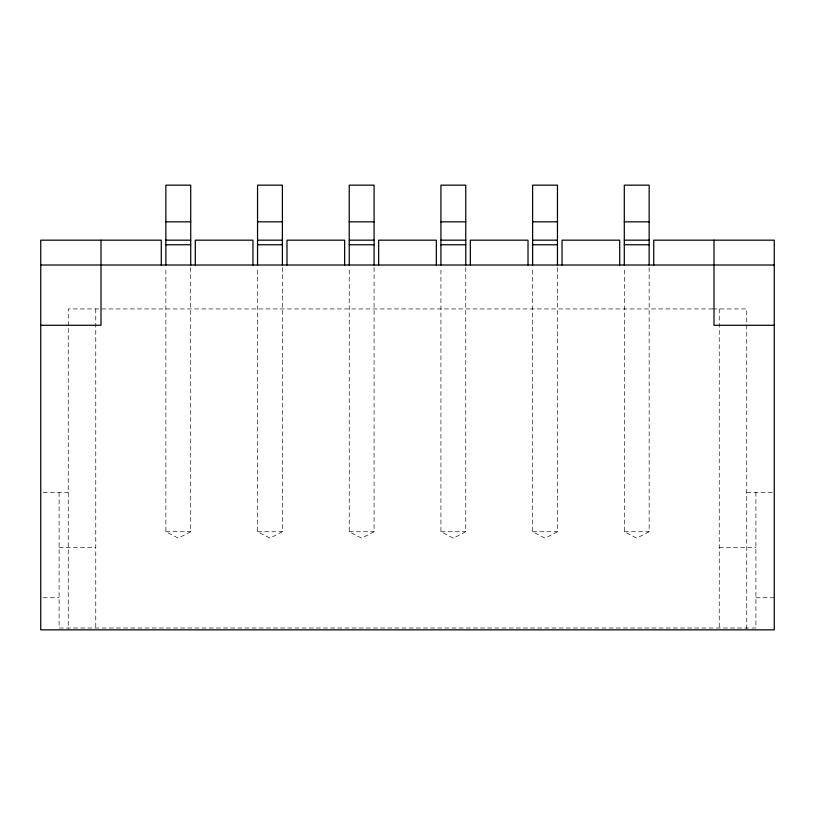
<?xml version="1.0" encoding="UTF-8"?>
<svg xmlns="http://www.w3.org/2000/svg" width="815" height="815" viewBox="0 0 815 815"><rect width="100%" height="100%" fill="white"/><g stroke="black" fill="none" stroke-linecap="round" stroke-linejoin="round"><path stroke-width="0.61" stroke-dasharray="4.08 3.06" d="M190.71 267.524L190.71 531.737L178.281 538.155L165.863 531.737L165.863 267.524M282.397 267.524L282.397 531.737L269.969 538.155L257.55 531.737L257.55 267.524M374.085 267.524L374.085 531.737L361.656 538.155L349.238 531.737L349.238 267.524M465.773 267.524L465.773 531.737L453.344 538.155L440.925 531.737L440.925 267.524M557.46 267.524L557.46 531.737L545.031 538.155L532.613 531.737L532.613 267.524M649.148 267.524L649.148 531.737L636.719 538.155L624.3 531.737L624.3 267.524M712.718 308.936L68.256 308.936L68.256 628.569M712.88 308.936L746.744 308.936L746.744 629.842M43.195 492.311L68.256 492.311M746.744 492.311L774.25 492.311M165.863 531.737L190.71 531.737M257.55 531.737L282.397 531.737M349.238 531.737L374.085 531.737M440.925 531.737L465.773 531.737M532.613 531.737L557.46 531.737M624.3 531.737L649.148 531.737M59.088 547.323L95.763 547.323M719.238 547.323L755.913 547.323M43.195 597.752L59.088 597.752M755.913 597.752L774.25 597.752M755.913 492.311L755.913 628.008L59.088 628.008L59.088 492.311M719.238 308.936L719.238 629.842M95.763 308.936L95.763 629.842"/><path stroke-width="1.22" d="M165.863 221.833L190.71 221.833M257.55 221.833L282.397 221.833M349.238 221.833L374.085 221.833M440.925 221.833L465.773 221.833M532.613 221.833L557.46 221.833M624.3 221.833L649.148 221.833M165.863 240.17L190.71 240.17M257.55 240.17L282.397 240.17M349.238 240.17L374.085 240.17M440.925 240.17L465.773 240.17M532.613 240.17L557.46 240.17M624.3 240.17L649.148 240.17M165.863 244.755L190.71 244.755M257.55 244.755L282.397 244.755M349.238 244.755L374.085 244.755M440.925 244.755L465.773 244.755M532.613 244.755L557.46 244.755M624.3 244.755L649.148 244.755M40.75 265.018L774.25 265.018M40.75 325.277L101.009 325.277L101.009 240.17M774.25 325.277L713.991 325.277L713.991 240.17M653.722 265.018L653.722 240.17L774.25 240.17L774.25 629.842L40.75 629.842L40.75 240.17L161.278 240.17L161.278 265.018M649.148 265.018L649.148 185.158L624.3 185.158L624.3 265.018M619.706 265.018L619.706 240.17L562.034 240.17L562.034 265.018M557.46 265.018L557.46 185.158L532.613 185.158L532.613 265.018M528.018 265.018L528.018 240.17L470.347 240.17L470.347 265.018M465.773 265.018L465.773 185.158L440.925 185.158L440.925 265.018M436.331 265.018L436.331 240.17L378.659 240.17L378.659 265.018M374.085 265.018L374.085 185.158L349.238 185.158L349.238 265.018M344.643 265.018L344.643 240.17L286.982 240.17L286.982 265.018M282.397 265.018L282.397 185.158L257.55 185.158L257.55 265.018M252.966 265.018L252.966 240.17L195.294 240.17L195.294 265.018M190.71 265.018L190.71 185.158L165.863 185.158L165.863 265.018"/></g></svg>
